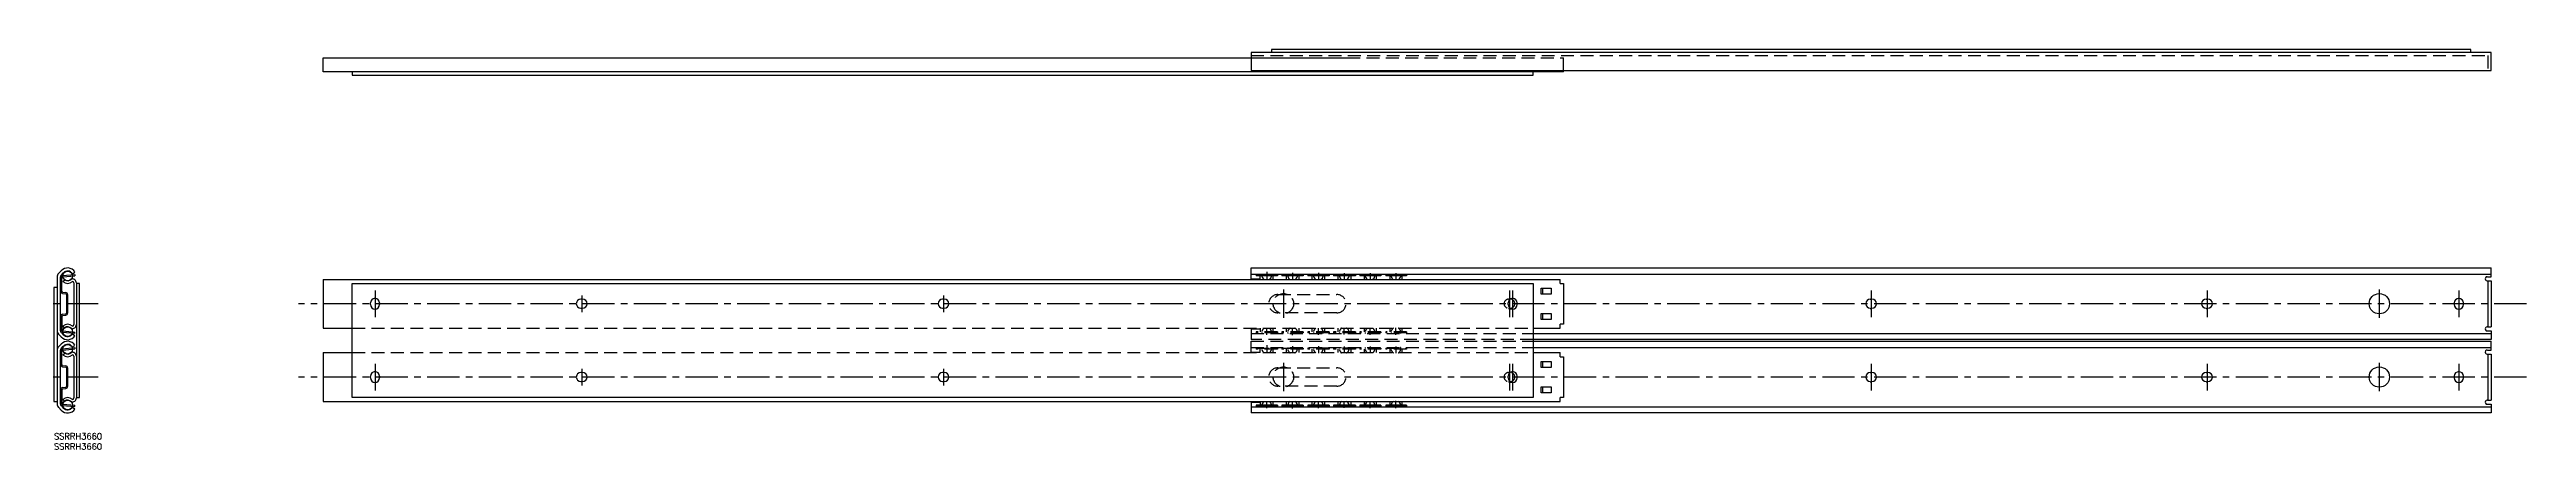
# Model space of a CAD drawing. Extents: x -2 to 1215, y -8 to 189.
import ezdxf

# ---------------------------------------------------------------- set-up
doc = ezdxf.new("R2010")
doc.units = 0
doc.header["$LTSCALE"] = 0.5
doc.linetypes.add('CENTER', pattern=[50.8, 31.75, -6.35, 6.35, -6.35])
doc.linetypes.add('DASHED', pattern=[19.05, 12.7, -6.35])
for name, color, linetype in [('MSM_CENTER', 1, 'CENTER'), ('MSM_CONTINUOUS', 7, 'CONTINUOUS'), ('MSM_DASHED', 4, 'DASHED'), ('MSM_PART_NUMBER', 7, 'CONTINUOUS')]:
    doc.layers.add(name, color=color, linetype=linetype)
doc.styles.get("Standard").update_dxf_attribs({"font": 'txt.shx', "height": 3, "bigfont": 'bigfont.shx'})

# ---------------------------------------------------------------- blocks, each defined once
blk = doc.blocks.new('*U11')
at = {"layer": 'MSM_PART_NUMBER'}
blk.add_text('SSRRH3660', height=3, dxfattribs=at).set_placement((0, -3))
blk = doc.blocks.new('*U12')
at = {"layer": 'MSM_PART_NUMBER'}
blk.add_text('SSRRH3660', height=3, dxfattribs=at).set_placement((0, -8))

msp = doc.modelspace()

# ---------------------------------------------------------------- linework, layer by layer
at = {"layer": 'MSM_CENTER'}
for p, q in [((596.1, 79.5), (596.1, 75.5)), ((608.8, 79), (608.8, 75.5)), ((621.5, 79), (621.5, 75.5)), ((634.2, 78.8), (634.2, 75.5)), ((646.9, 78.8), (646.9, 75.5)), ((659.6, 78.8), (659.6, 75.5)), ((21.8, 63.8), (-2.2, 63.8)), ((1215.3, 63.8), (120.2, 63.8)), ((157.8, 70.3), (157.8, 57.2)), ((259.4, 67.8), (259.4, 59.7)), ((437.2, 67.8), (437.2, 59.7)), ((604.3, 70.8), (604.3, 56.8)), ((715.4, 70.3), (715.4, 57.2)), ((717, 70.3), (717, 57.2)), ((893.2, 70.3), (893.2, 57.2)), ((1058.3, 70.3), (1058.3, 57.2)), ((1143, 70.8), (1143, 56.8)), ((1182.1, 70.3), (1182.1, 57.2)), ((596.1, 48.5), (596.1, 51.7)), ((608.8, 48.3), (608.8, 51.7)), ((621.5, 48.5), (621.5, 51.7)), ((634.2, 48.6), (634.2, 51.7)), ((646.9, 48.4), (646.9, 51.7)), ((659.6, 48.4), (659.6, 52)), ((596.1, 43.4), (596.1, 39.4)), ((608.8, 42.9), (608.8, 39.4)), ((621.5, 42.9), (621.5, 39.4)), ((634.2, 42.7), (634.2, 39.4)), ((646.9, 42.7), (646.9, 39.4)), ((659.6, 42.7), (659.6, 39.4)), ((21.8, 27.7), (-2.2, 27.7)), ((1215.3, 27.7), (120.2, 27.7)), ((157.8, 34.2), (157.8, 21.1)), ((259.4, 31.7), (259.4, 23.6)), ((437.2, 31.7), (437.2, 23.6)), ((604.3, 34.7), (604.3, 20.7)), ((715.4, 34.2), (715.4, 21.1)), ((717, 34.2), (717, 21.1)), ((893.2, 34.2), (893.2, 21.1)), ((1058.3, 34.2), (1058.3, 21.1)), ((1143, 34.7), (1143, 20.7)), ((1182.1, 34.2), (1182.1, 21.1)), ((596.1, 12.4), (596.1, 15.6)), ((608.8, 12.2), (608.8, 15.6)), ((621.5, 12.4), (621.5, 15.6)), ((634.2, 12.5), (634.2, 15.6)), ((646.9, 12.3), (646.9, 15.6)), ((659.6, 12.3), (659.6, 15.9))]:
    msp.add_line(p, q, dxfattribs=at)
at = {"layer": 'MSM_CONTINUOUS'}
for p, q in [((132.4, 177.9), (132.4, 184.8)), ((132.4, 184.8), (638.4, 184.8)), ((1198, 187.5), (588.4, 187.5)), ((588.4, 187.5), (588.4, 178.7)), ((1188, 189), (598.4, 189)), ((598.4, 189), (598.4, 187.5)), ((1188, 187.5), (1188, 189)), ((1198, 178.7), (1198, 187.5)), ((742, 177.9), (132.4, 177.9)), ((146.6, 177.9), (146.6, 176.4)), ((146.6, 176.4), (727.1, 176.4)), ((588.4, 178.7), (1198, 178.7)), ((727.1, 176.4), (727.1, 177.9)), ((742, 177.9), (742, 178.7)), ((1.5, 76.8), (1.5, 14.6)), ((2.2, 78.6), (3.5, 80)), ((3, 76.2), (3, 51.3)), ((3.3, 69.9), (3.3, 76.7)), ((3.8, 78), (4.6, 79)), ((3.9, 69.9), (3.9, 76.7)), ((4.2, 77.7), (10.3, 78.2)), ((4.3, 77.1), (10.3, 77.6)), ((4.3, 74.7), (5.3, 75.5)), ((9.1, 78.5), (10.3, 79.4)), ((9.8, 74), (9.8, 53.5)), ((10.3, 78.2), (10.3, 77.6)), ((11, 74), (11, 17.7)), ((12.6, 73.7), (11, 73.7)), ((12.6, 17.7), (12.6, 73.7)), ((132.4, 75.7), (740.4, 75.7)), ((132.4, 75.7), (132.4, 51.8)), ((146.6, 17.7), (146.6, 73.7)), ((146.6, 73.7), (727.1, 73.7)), ((588.4, 81.4), (1198, 81.4)), ((588.4, 75.7), (588.4, 81.4)), ((588.4, 78.3), (1198, 78.3)), ((588.4, 76.1), (592.9, 76.1)), ((590.9, 78), (601.4, 78)), ((590.9, 78), (590.9, 77.5)), ((601.4, 77.5), (590.9, 77.5)), ((592.9, 75.7), (592.9, 77.5)), ((599.3, 75.7), (599.3, 77.5)), ((601.4, 78), (601.4, 77.5)), ((603.6, 78), (614.1, 78)), ((603.6, 78), (603.6, 77.5)), ((614.1, 77.5), (603.6, 77.5)), ((605.6, 77.5), (605.6, 75.7)), ((612, 75.7), (612, 77.5)), ((614.1, 78), (614.1, 77.5)), ((626.8, 78), (616.3, 78)), ((616.3, 78), (616.3, 77.5)), ((626.8, 77.5), (616.3, 77.5)), ((618.3, 77.5), (618.3, 75.7)), ((624.7, 75.7), (624.7, 77.5)), ((626.8, 78), (626.8, 77.5)), ((639.7, 78), (629, 78)), ((629, 78), (629, 77.5)), ((639.7, 77.5), (629, 77.5)), ((631, 77.5), (631, 75.7)), ((637.7, 75.7), (637.7, 77.5)), ((639.7, 78), (639.7, 77.5)), ((641.9, 78), (652.2, 78)), ((641.9, 78), (641.9, 77.5)), ((652.2, 77.5), (641.9, 77.5)), ((644, 77.5), (644, 75.7)), ((650.1, 75.7), (650.1, 77.5)), ((652.2, 78), (652.2, 77.5)), ((654.6, 78), (664.9, 78)), ((654.6, 78), (654.6, 77.5)), ((664.9, 77.5), (654.6, 77.5)), ((656.7, 77.5), (656.7, 75.7)), ((662.5, 77.5), (662.5, 75.7)), ((664.9, 78), (664.9, 77.5)), ((727.1, 73.7), (727.1, 17.7)), ((740.4, 73.8), (740.4, 75.7)), ((740.4, 73.8), (742, 73.8)), ((742, 73.8), (742, 53.7)), ((1196.1, 77.1), (1198, 77.1)), ((1196.1, 75.1), (1198, 75.1)), ((1196.4, 75.1), (1196.4, 52.4)), ((1198, 77.1), (1198, 81.4)), ((1198, 75.1), (1198, 52.4)), ((1.5, 71.7), (0, 71.7)), ((0, 71.7), (0, 15.7)), ((1.5, 63.7), (1.5, 53.5)), ((4.2, 68.9), (5.8, 68.7)), ((4.3, 69.5), (5.9, 69.3)), ((6.1, 68.3), (6.1, 59.2)), ((6.7, 68.3), (6.7, 59.2)), ((11, 63.7), (11, 53.5)), ((155.5, 64.2), (155.5, 63.4)), ((160, 64.2), (160, 63.4)), ((259.8, 66), (259, 66)), ((259.8, 61.5), (259, 61.5)), ((437.6, 66), (436.8, 66)), ((437.6, 61.5), (436.8, 61.5)), ((714.7, 64.2), (714.7, 63.4)), ((719.2, 63.4), (719.2, 64.2)), ((731, 71.5), (736, 71.5)), ((731, 68.5), (731, 71.5)), ((736, 68.5), (731, 68.5)), ((731.7, 71.5), (731.7, 68.5)), ((736, 71.5), (736, 68.5)), ((892.8, 66), (893.6, 66)), ((892.8, 61.5), (893.6, 61.5)), ((1057.9, 66), (1058.7, 66)), ((1057.9, 61.5), (1058.7, 61.5)), ((1179.8, 64.2), (1179.8, 63.4)), ((1184.3, 63.4), (1184.3, 64.2)), ((2.2, 48.8), (3.5, 47.5)), ((3.3, 57.6), (3.3, 50.8)), ((3.8, 49.4), (4.6, 48.5)), ((3.9, 57.6), (3.9, 50.8)), ((4.2, 58.6), (5.8, 58.8)), ((4.2, 49.8), (10.3, 49.3)), ((4.3, 58), (5.9, 58.2)), ((4.3, 52.8), (5.3, 51.9)), ((4.3, 50.4), (10.3, 49.8)), ((9.1, 48.9), (10.3, 48.1)), ((10.3, 49.2), (10.3, 49.8)), ((132.4, 51.8), (146.6, 51.8)), ((727.1, 51.8), (740.4, 51.8)), ((727.1, 49.2), (1198, 49.2)), ((731, 59), (736, 59)), ((731, 56), (731, 59)), ((736, 56), (731, 56)), ((731.7, 59), (731.7, 56)), ((736, 59), (736, 56)), ((740.4, 51.8), (740.4, 53.7)), ((742, 53.7), (740.4, 53.7)), ((1196.1, 52.4), (1198, 52.4)), ((1196.1, 50.4), (1198, 50.4)), ((1198, 50.4), (1198, 46.1)), ((2.2, 42.6), (3.5, 43.9)), ((3, 40.1), (3, 15.2)), ((3.3, 33.8), (3.3, 40.6)), ((3.8, 42), (4.6, 42.9)), ((3.9, 33.8), (3.9, 40.6)), ((4.2, 41.6), (10.3, 42.2)), ((4.3, 41), (10.3, 41.6)), ((4.3, 38.6), (5.3, 39.5)), ((9.1, 42.5), (10.3, 43.3)), ((9.8, 37.9), (9.8, 17.4)), ((10.3, 42.2), (10.3, 41.6)), ((132.4, 39.7), (146.6, 39.7)), ((132.4, 39.7), (132.4, 15.7)), ((1198, 46.1), (727.1, 46.1)), ((727.1, 45.3), (1198, 45.3)), ((727.1, 42.2), (1198, 42.2)), ((727.1, 39.7), (740.4, 39.7)), ((740.4, 37.7), (740.4, 39.7)), ((740.4, 37.7), (742, 37.7)), ((742, 37.7), (742, 17.6)), ((1196.1, 41), (1198, 41)), ((1196.1, 39), (1198, 39)), ((1196.4, 39), (1196.4, 16.3)), ((1198, 41), (1198, 45.3)), ((1198, 39), (1198, 16.3)), ((1.5, 27.7), (1.5, 17.4)), ((4.2, 32.8), (5.8, 32.6)), ((4.3, 33.4), (5.9, 33.2)), ((6.1, 32.2), (6.1, 23.1)), ((6.7, 32.2), (6.7, 23.1)), ((11, 27.7), (11, 17.4)), ((155.5, 28.1), (155.5, 27.3)), ((160, 28.1), (160, 27.3)), ((259.8, 29.9), (259, 29.9)), ((259.8, 25.4), (259, 25.4)), ((437.6, 29.9), (436.8, 29.9)), ((437.6, 25.4), (436.8, 25.4)), ((714.7, 28.1), (714.7, 27.3)), ((719.2, 27.3), (719.2, 28.1)), ((731, 35.4), (736, 35.4)), ((731, 32.4), (731, 35.4)), ((736, 32.4), (731, 32.4)), ((731.7, 35.4), (731.7, 32.4)), ((736, 35.4), (736, 32.4)), ((892.8, 29.9), (893.6, 29.9)), ((892.8, 25.4), (893.6, 25.4)), ((1057.9, 29.9), (1058.7, 29.9)), ((1057.9, 25.4), (1058.7, 25.4)), ((1179.8, 28.1), (1179.8, 27.3)), ((1184.3, 27.3), (1184.3, 28.1)), ((0, 15.7), (1.5, 15.7)), ((2.2, 12.8), (3.5, 11.4)), ((3.3, 21.5), (3.3, 14.7)), ((3.8, 13.4), (4.6, 12.4)), ((3.9, 21.5), (3.9, 14.7)), ((4.2, 22.5), (5.8, 22.7)), ((4.2, 13.7), (10.3, 13.2)), ((4.3, 21.9), (5.9, 22.1)), ((4.3, 16.7), (5.3, 15.9)), ((4.3, 14.3), (10.3, 13.8)), ((9.1, 12.9), (10.3, 12)), ((10.3, 13.2), (10.3, 13.8)), ((11, 17.7), (12.6, 17.7)), ((132.4, 15.7), (740.4, 15.7)), ((727.1, 17.7), (146.6, 17.7)), ((588.4, 15.7), (588.4, 10)), ((588.4, 15.3), (592.9, 15.3)), ((588.4, 13.1), (1198, 13.1)), ((590.9, 13.9), (590.9, 13.4)), ((601.4, 13.9), (590.9, 13.9)), ((601.4, 13.4), (590.9, 13.4)), ((592.9, 15.7), (592.9, 13.9)), ((599.3, 13.9), (599.3, 15.7)), ((601.4, 13.9), (601.4, 13.4)), ((603.6, 13.9), (603.6, 13.4)), ((614.1, 13.9), (603.6, 13.9)), ((614.1, 13.4), (603.6, 13.4)), ((605.6, 15.7), (605.6, 13.9)), ((612, 13.9), (612, 15.7)), ((614.1, 13.9), (614.1, 13.4)), ((616.3, 13.9), (616.3, 13.4)), ((626.8, 13.9), (616.3, 13.9)), ((626.8, 13.4), (616.3, 13.4)), ((618.3, 15.7), (618.3, 13.9)), ((624.7, 13.9), (624.7, 15.7)), ((626.8, 13.9), (626.8, 13.4)), ((629, 13.9), (629, 13.4)), ((639.7, 13.9), (629, 13.9)), ((639.7, 13.4), (629, 13.4)), ((631, 15.7), (631, 13.9)), ((637.7, 13.9), (637.7, 15.7)), ((639.7, 13.9), (639.7, 13.4)), ((641.9, 13.9), (641.9, 13.4)), ((652.2, 13.9), (641.9, 13.9)), ((652.2, 13.4), (641.9, 13.4)), ((644, 15.7), (644, 13.9)), ((650.1, 13.9), (650.1, 15.7)), ((652.2, 13.9), (652.2, 13.4)), ((654.6, 13.9), (654.6, 13.4)), ((664.9, 13.9), (654.6, 13.9)), ((664.9, 13.4), (654.6, 13.4)), ((656.7, 15.7), (656.7, 13.9)), ((662.5, 15.7), (662.5, 13.9)), ((664.9, 13.9), (664.9, 13.4)), ((731, 22.9), (736, 22.9)), ((731, 19.9), (731, 22.9)), ((736, 19.9), (731, 19.9)), ((731.7, 22.9), (731.7, 19.9)), ((736, 22.9), (736, 19.9)), ((740.4, 15.7), (740.4, 17.6)), ((742, 17.6), (740.4, 17.6)), ((1196.1, 16.3), (1198, 16.3)), ((1196.1, 14.3), (1198, 14.3)), ((1198, 14.3), (1198, 10)), ((1198, 10), (588.4, 10))]:
    msp.add_line(p, q, dxfattribs=at)
for centre, radius in [((6.7, 77.5), 2.38), ((1143, 63.8), 5), ((6.7, 50), 2.38), ((6.7, 41.4), 2.38), ((1143, 27.7), 5), ((6.7, 13.9), 2.38)]:
    msp.add_circle(centre, radius, dxfattribs=at)
for centre, radius, start, end in [((4.3, 76.8), 2.79, 137.2012, 179.9998), ((5.8, 76.2), 2.79, 137.1964, 180.0047), ((4.3, 76.7), 1, 95.3513, 179.9995), ((6.7, 77.1), 4.32, 33.0721, 137.1988), ((4.3, 76.7), 0.4, 95.3574, 179.9987), ((6.7, 77.5), 3.68, 229.5022, 310.9179), ((6.7, 77.1), 2.8, 31.6497, 137.2015), ((6.7, 77.5), 2.41, 233.9299, 319.4979), ((9, 74), 2, 0, 104.1079), ((9, 74), 0.73, 0.0148, 82.8959), ((596.1, 77.8), 2.4, 168.2886, 176.9536), ((596.1, 77.8), 2.4, 188.9277, 240.8538), ((596.1, 77.8), 2.4, 299.1462, 351.0723), ((596.1, 77.8), 2.4, 3.0464, 11.7114), ((608.8, 77.8), 2.4, 168.2886, 176.9536), ((608.8, 77.8), 2.4, 188.9277, 240.8538), ((608.8, 77.8), 2.4, 299.1462, 351.0723), ((608.8, 77.8), 2.4, 3.0464, 11.7114), ((621.5, 77.8), 2.4, 168.2886, 176.9536), ((621.5, 77.8), 2.4, 188.9277, 240.8538), ((621.5, 77.8), 2.4, 299.1462, 351.0723), ((621.5, 77.8), 2.4, 3.0464, 11.7114), ((634.2, 77.8), 2.4, 168.2886, 176.9536), ((634.2, 77.8), 2.4, 188.9277, 240.8538), ((634.2, 77.8), 2.4, 299.1462, 351.0723), ((634.2, 77.8), 2.4, 3.0464, 11.7114), ((646.9, 77.8), 2.4, 168.2886, 176.9536), ((646.9, 77.8), 2.4, 188.9277, 240.8538), ((646.9, 77.8), 2.4, 299.1462, 351.0723), ((646.9, 77.8), 2.4, 3.0464, 11.7114), ((659.6, 77.8), 2.4, 168.2886, 176.9536), ((659.6, 77.8), 2.4, 188.9277, 240.8538), ((659.6, 77.8), 2.4, 299.1462, 351.0723), ((659.6, 77.8), 2.4, 3.0464, 11.7114), ((1196, 76.1), 1, 86.1219, 273.8781), ((4.3, 69.9), 1, 180, 261.874), ((4.3, 69.9), 0.4, 179.9987, 261.8926), ((5.7, 68.3), 0.4, 0.0013, 81.893), ((5.7, 68.3), 1, 0, 81.8732), ((157.8, 64.2), 2.25, 0, 180), ((157.8, 63.4), 2.25, 180, 0), ((259, 63.8), 2.25, 90, 270), ((259.8, 63.8), 2.25, 270, 90), ((436.8, 63.8), 2.25, 90, 270), ((437.6, 63.8), 2.25, 270, 90), ((717, 64.2), 2.25, 0, 180), ((717, 63.4), 2.25, 180, 0), ((892.8, 63.8), 2.25, 90, 270), ((893.6, 63.8), 2.25, 270, 90), ((1057.9, 63.8), 2.25, 90, 270), ((1058.7, 63.8), 2.25, 270, 90), ((1182.1, 64.2), 2.25, 0, 180), ((1182.1, 63.4), 2.25, 180, 0), ((4.3, 50.7), 2.79, 180, 222.8005), ((5.8, 51.3), 2.79, 180, 222.8006), ((4.3, 57.6), 1, 98.126, 179.9995), ((4.3, 50.8), 1, 180, 264.6491), ((4.3, 57.6), 0.4, 98.1052, 179.9987), ((4.3, 50.8), 0.4, 179.9987, 264.6401), ((6.7, 50), 3.68, 49.0811, 130.4979), ((6.7, 50.4), 2.8, 222.7998, 328.3522), ((6.7, 50), 2.41, 40.5045, 126.0686), ((5.7, 59.2), 0.4, 278.1054, 0.0013), ((5.7, 59.2), 1, 278.1263, 0.0005), ((9, 53.5), 2, 255.8897, 0.0003), ((9, 53.5), 0.73, 277.1083, 0.0007), ((1196, 51.4), 1, 86.1219, 273.8781), ((4.3, 40.7), 2.79, 137.2012, 179.9998), ((5.8, 40.1), 2.79, 137.1964, 180.0047), ((4.3, 40.6), 1, 95.3513, 179.9995), ((6.7, 50.4), 4.32, 222.8007, 326.9282), ((6.7, 41), 4.32, 33.0721, 137.1988), ((4.3, 40.6), 0.4, 95.3574, 179.9987), ((6.7, 41.4), 3.68, 229.5022, 310.9179), ((6.7, 41), 2.8, 31.6497, 137.2015), ((6.7, 41.4), 2.41, 233.9299, 319.4979), ((9, 37.9), 2, 0, 104.1079), ((9, 37.9), 0.73, 0.0148, 82.8959), ((1196, 40), 1, 86.1219, 273.8781), ((4.3, 33.8), 1, 180, 261.874), ((4.3, 33.8), 0.4, 179.9987, 261.8926), ((5.7, 32.2), 0.4, 0.0013, 81.893), ((5.7, 32.2), 1, 0, 81.8732), ((157.8, 28.1), 2.25, 0, 180), ((157.8, 27.3), 2.25, 180, 0), ((259, 27.7), 2.25, 90, 270), ((259.8, 27.7), 2.25, 270, 90), ((436.8, 27.7), 2.25, 90, 270), ((437.6, 27.7), 2.25, 270, 90), ((717, 28.1), 2.25, 0, 180), ((717, 27.3), 2.25, 180, 0), ((892.8, 27.7), 2.25, 90, 270), ((893.6, 27.7), 2.25, 270, 90), ((1057.9, 27.7), 2.25, 90, 270), ((1058.7, 27.7), 2.25, 270, 90), ((1182.1, 28.1), 2.25, 0, 180), ((1182.1, 27.3), 2.25, 180, 0), ((4.3, 14.6), 2.79, 180, 222.8005), ((5.8, 15.2), 2.79, 180, 222.8006), ((4.3, 21.5), 1, 98.126, 179.9995), ((4.3, 14.7), 1, 180, 264.6491), ((4.3, 21.5), 0.4, 98.1052, 179.9987), ((4.3, 14.7), 0.4, 179.9987, 264.6401), ((6.7, 13.9), 3.68, 49.0811, 130.4979), ((6.7, 14.3), 2.8, 222.7998, 328.3522), ((6.7, 13.9), 2.41, 40.5045, 126.0686), ((5.7, 23.1), 0.4, 278.1054, 0.0013), ((5.7, 23.1), 1, 278.1263, 0.0005), ((9, 17.4), 2, 255.8897, 0.0003), ((9, 17.4), 0.73, 277.1083, 0.0007), ((596.1, 13.6), 2.4, 119.1462, 171.0723), ((596.1, 13.6), 2.4, 183.0465, 191.7834), ((596.1, 13.6), 2.4, 8.9277, 60.8538), ((596.1, 13.6), 2.4, 348.2166, 356.9535), ((608.8, 13.6), 2.4, 119.1462, 171.0723), ((608.8, 13.6), 2.4, 183.0465, 191.7834), ((608.8, 13.6), 2.4, 8.9277, 60.8538), ((608.8, 13.6), 2.4, 348.2166, 356.9535), ((621.5, 13.6), 2.4, 119.1462, 171.0723), ((621.5, 13.6), 2.4, 183.0465, 191.7834), ((621.5, 13.6), 2.4, 8.9277, 60.8538), ((621.5, 13.6), 2.4, 348.2166, 356.9535), ((634.2, 13.6), 2.4, 119.1462, 171.0723), ((634.2, 13.6), 2.4, 183.0465, 191.7834), ((634.2, 13.6), 2.4, 8.9277, 60.8538), ((634.2, 13.6), 2.4, 348.2166, 356.9535), ((646.9, 13.6), 2.4, 119.1462, 171.0723), ((646.9, 13.6), 2.4, 183.0465, 191.7834), ((646.9, 13.6), 2.4, 8.9277, 60.8538), ((646.9, 13.6), 2.4, 348.2166, 356.9535), ((659.6, 13.6), 2.4, 119.1462, 171.0723), ((659.6, 13.6), 2.4, 183.0465, 191.7834), ((659.6, 13.6), 2.4, 8.9277, 60.8538), ((659.6, 13.6), 2.4, 348.2166, 356.9535), ((1196, 15.3), 1, 86.1219, 273.8781), ((6.7, 14.3), 4.32, 222.8007, 326.9282)]:
    msp.add_arc(centre, radius, start, end, dxfattribs=at)
at = {"layer": 'MSM_DASHED'}
for p, q in [((588, 184.8), (742, 184.8)), ((588.4, 186), (1196.4, 186)), ((742, 178.7), (742, 184.8)), ((1196.4, 186), (1196.4, 178.7)), ((601.6, 68.3), (630.6, 68.3)), ((715, 66), (715.8, 66)), ((715, 61.5), (715.8, 61.5)), ((146.6, 51.8), (727.1, 51.8)), ((588.4, 51.8), (588.4, 46.1)), ((588.4, 51.4), (592.9, 51.4)), ((588.4, 49.2), (727.1, 49.2)), ((590.9, 50), (590.9, 49.5)), ((601.4, 50), (590.9, 50)), ((601.4, 49.5), (590.9, 49.5)), ((592.9, 51.8), (592.9, 50)), ((599.3, 50), (599.3, 51.8)), ((601.4, 50), (601.4, 49.5)), ((630.6, 59.3), (601.6, 59.3)), ((603.6, 50), (603.6, 49.5)), ((614.1, 50), (603.6, 50)), ((614.1, 49.5), (603.6, 49.5)), ((605.6, 51.8), (605.6, 50)), ((612, 50), (612, 51.8)), ((614.1, 50), (614.1, 49.5)), ((616.3, 50), (616.3, 49.5)), ((626.8, 50), (616.3, 50)), ((626.8, 49.5), (616.3, 49.5)), ((618.3, 51.8), (618.3, 50)), ((624.7, 50), (624.7, 51.8)), ((626.8, 50), (626.8, 49.5)), ((629, 50), (629, 49.5)), ((639.7, 50), (629, 50)), ((639.7, 49.5), (629, 49.5)), ((631, 51.8), (631, 50)), ((637.7, 50), (637.7, 51.8)), ((639.7, 50), (639.7, 49.5)), ((641.9, 50), (641.9, 49.5)), ((652.2, 50), (641.9, 50)), ((652.2, 49.5), (641.9, 49.5)), ((644, 51.8), (644, 50)), ((650.1, 50), (650.1, 51.8)), ((652.2, 50), (652.2, 49.5)), ((654.6, 50), (654.6, 49.5)), ((664.9, 50), (654.6, 50)), ((664.9, 49.5), (654.6, 49.5)), ((656.7, 51.8), (656.7, 50)), ((662.5, 51.8), (662.5, 50)), ((664.9, 50), (664.9, 49.5)), ((146.6, 39.7), (727.1, 39.7)), ((727.1, 46.1), (588.4, 46.1)), ((588.4, 45.3), (727.1, 45.3)), ((588.4, 39.7), (588.4, 45.3)), ((588.4, 42.2), (727.1, 42.2)), ((588.4, 40), (592.9, 40)), ((590.9, 41.9), (601.4, 41.9)), ((590.9, 41.9), (590.9, 41.4)), ((601.4, 41.4), (590.9, 41.4)), ((592.9, 39.7), (592.9, 41.4)), ((599.3, 39.7), (599.3, 41.4)), ((601.4, 41.9), (601.4, 41.4)), ((603.6, 41.9), (614.1, 41.9)), ((603.6, 41.9), (603.6, 41.4)), ((614.1, 41.4), (603.6, 41.4)), ((605.6, 41.4), (605.6, 39.7)), ((612, 39.7), (612, 41.4)), ((614.1, 41.9), (614.1, 41.4)), ((626.8, 41.9), (616.3, 41.9)), ((616.3, 41.9), (616.3, 41.4)), ((626.8, 41.4), (616.3, 41.4)), ((618.3, 41.4), (618.3, 39.7)), ((624.7, 39.7), (624.7, 41.4)), ((626.8, 41.9), (626.8, 41.4)), ((639.7, 41.9), (629, 41.9)), ((629, 41.9), (629, 41.4)), ((639.7, 41.4), (629, 41.4)), ((631, 41.4), (631, 39.7)), ((637.7, 39.7), (637.7, 41.4)), ((639.7, 41.9), (639.7, 41.4)), ((652.2, 41.9), (641.9, 41.9)), ((641.9, 41.9), (641.9, 41.4)), ((652.2, 41.4), (641.9, 41.4)), ((644, 41.4), (644, 39.7)), ((650.1, 39.7), (650.1, 41.4)), ((652.2, 41.9), (652.2, 41.4)), ((654.6, 41.9), (664.9, 41.9)), ((654.6, 41.9), (654.6, 41.4)), ((664.9, 41.4), (654.6, 41.4)), ((656.7, 41.4), (656.7, 39.7)), ((662.5, 41.4), (662.5, 39.7)), ((664.9, 41.9), (664.9, 41.4)), ((601.6, 32.2), (630.6, 32.2)), ((715, 29.9), (715.8, 29.9)), ((715, 25.4), (715.8, 25.4)), ((630.6, 23.2), (601.6, 23.2))]:
    msp.add_line(p, q, dxfattribs=at)
for centre in [(604.3, 63.8), (604.3, 27.7)]:
    msp.add_circle(centre, 5, dxfattribs=at)
for centre, radius, start, end in [((601.6, 63.8), 4.5, 90, 270), ((630.6, 63.8), 4.5, 270, 90), ((715, 63.8), 2.25, 90, 270), ((715.8, 63.8), 2.25, 270, 90), ((596.1, 49.7), 2.4, 119.1462, 171.0723), ((596.1, 49.7), 2.4, 183.0465, 191.7834), ((596.1, 49.7), 2.4, 8.9277, 60.8538), ((596.1, 49.7), 2.4, 348.2166, 356.9535), ((608.8, 49.7), 2.4, 119.1462, 171.0723), ((608.8, 49.7), 2.4, 183.0465, 191.7834), ((608.8, 49.7), 2.4, 8.9277, 60.8538), ((608.8, 49.7), 2.4, 348.2166, 356.9535), ((621.5, 49.7), 2.4, 119.1462, 171.0723), ((621.5, 49.7), 2.4, 183.0465, 191.7834), ((621.5, 49.7), 2.4, 8.9277, 60.8538), ((621.5, 49.7), 2.4, 348.2166, 356.9535), ((634.2, 49.7), 2.4, 119.1462, 171.0723), ((634.2, 49.7), 2.4, 183.0465, 191.7834), ((634.2, 49.7), 2.4, 8.9277, 60.8538), ((634.2, 49.7), 2.4, 348.2166, 356.9535), ((646.9, 49.7), 2.4, 119.1462, 171.0723), ((646.9, 49.7), 2.4, 183.0465, 191.7834), ((646.9, 49.7), 2.4, 8.9277, 60.8538), ((646.9, 49.7), 2.4, 348.2166, 356.9535), ((659.6, 49.7), 2.4, 119.1462, 171.0723), ((659.6, 49.7), 2.4, 183.0465, 191.7834), ((659.6, 49.7), 2.4, 8.9277, 60.8538), ((659.6, 49.7), 2.4, 348.2166, 356.9535), ((596.1, 41.7), 2.4, 168.2886, 176.9536), ((596.1, 41.7), 2.4, 188.9277, 240.8538), ((596.1, 41.7), 2.4, 299.1462, 351.0723), ((596.1, 41.7), 2.4, 3.0464, 11.7114), ((608.8, 41.7), 2.4, 168.2886, 176.9536), ((608.8, 41.7), 2.4, 188.9277, 240.8538), ((608.8, 41.7), 2.4, 299.1462, 351.0723), ((608.8, 41.7), 2.4, 3.0464, 11.7114), ((621.5, 41.7), 2.4, 168.2886, 176.9536), ((621.5, 41.7), 2.4, 188.9277, 240.8538), ((621.5, 41.7), 2.4, 299.1462, 351.0723), ((621.5, 41.7), 2.4, 3.0464, 11.7114), ((634.2, 41.7), 2.4, 168.2886, 176.9536), ((634.2, 41.7), 2.4, 188.9277, 240.8538), ((634.2, 41.7), 2.4, 299.1462, 351.0723), ((634.2, 41.7), 2.4, 3.0464, 11.7114), ((646.9, 41.7), 2.4, 168.2886, 176.9536), ((646.9, 41.7), 2.4, 188.9277, 240.8538), ((646.9, 41.7), 2.4, 299.1462, 351.0723), ((646.9, 41.7), 2.4, 3.0464, 11.7114), ((659.6, 41.7), 2.4, 168.2886, 176.9536), ((659.6, 41.7), 2.4, 188.9277, 240.8538), ((659.6, 41.7), 2.4, 299.1462, 351.0723), ((659.6, 41.7), 2.4, 3.0464, 11.7114), ((601.6, 27.7), 4.5, 90, 270), ((630.6, 27.7), 4.5, 270, 90), ((715, 27.7), 2.25, 90, 270), ((715.8, 27.7), 2.25, 270, 90)]:
    msp.add_arc(centre, radius, start, end, dxfattribs=at)

# ---------------------------------------------------------------- block references
at = {"layer": 'MSM_CONTINUOUS'}
for name in ['*U11', '*U12']:
    msp.add_blockref(name, (0, 0), dxfattribs=at)

doc.saveas('drawing.dxf')
